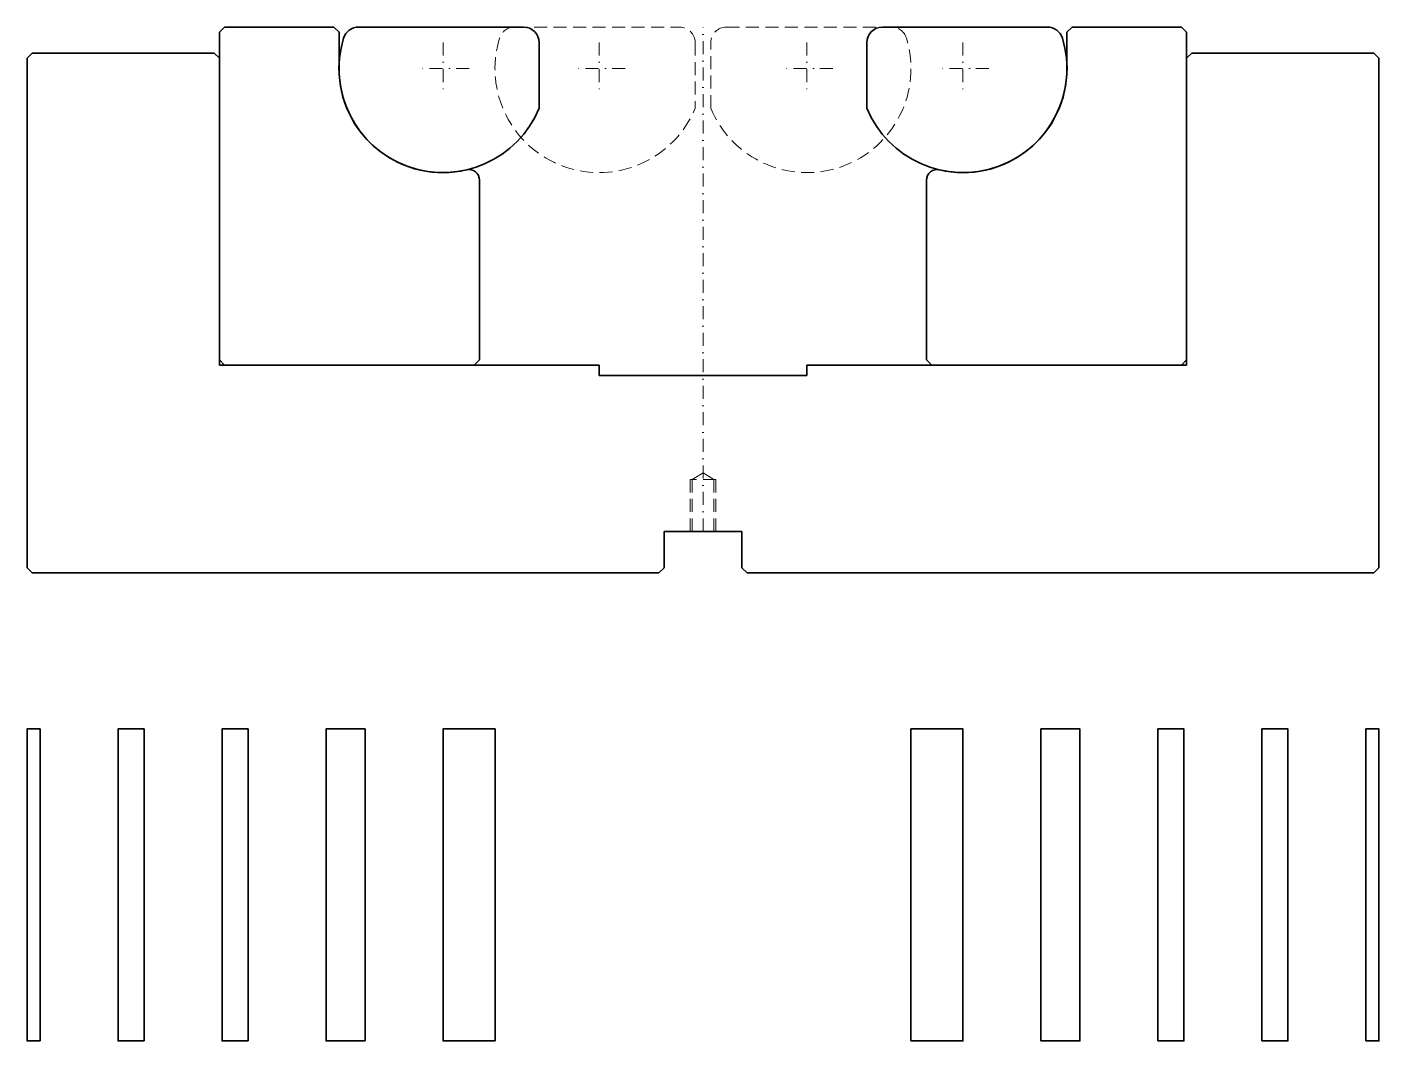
# Model space of a CAD drawing. Header units: millimetres. Extents: x -130 to 130, y -195 to 0.
import ezdxf

# ---------------------------------------------------------------- set-up
doc = ezdxf.new("R2010")
doc.units = ezdxf.units.MM
doc.header["$LTSCALE"] = 5
for name, pattern in [('AUSGEZOGEN', [0]), ('DASHDOT', [1, 0.5, -0.25, 0, -0.25]), ('DASHED', [0.75, 0.5, -0.25])]:
    doc.linetypes.add(name, pattern=pattern)
doc.layers.add('2', color=7, linetype='Continuous')

# ---------------------------------------------------------------- blocks, each defined once
blk = doc.blocks.new('Grundkörper-1_1_nNn00')
at = {"layer": '2', "color": 7, "linetype": 'AUSGEZOGEN', "lineweight": 35}
for p, q in [((-130, -6), (-129, -5)), ((-129, -5), (-94, -5)), ((-94, -5), (-93, -6)), ((94, -5), (93, -6)), ((129, -5), (94, -5)), ((130, -6), (129, -5)), ((-130, -104), (-130, -6)), ((-93, -6), (-93, -65)), ((93, -6), (93, -65)), ((130, -104), (130, -6)), ((-93, -65), (-62, -65)), ((-20, -65), (-20, -67)), ((20, -65), (20, -67)), ((93, -65), (62, -65)), ((-20, -67), (20, -67)), ((-7.5, -97), (-7.5, -104)), ((-7.5, -97), (7.5, -97)), ((7.5, -97), (7.5, -104)), ((-129, -105), (-130, -104)), ((-7.5, -104), (-8.5, -105)), ((7.5, -104), (8.5, -105)), ((129, -105), (130, -104)), ((-8.5, -105), (-129, -105)), ((8.5, -105), (129, -105))]:
    blk.add_line(p, q, dxfattribs=at)
blk = doc.blocks.new('Sattel-Fertig_16_nNn01')
at = {"layer": '2', "color": 7, "linetype": 'AUSGEZOGEN', "lineweight": 35}
for p, q in [((70, -1), (71, 0)), ((92, 0), (71, 0)), ((92, 0), (93, -1)), ((70, -1), (70, -8)), ((93, -64), (93, -1)), ((43, -29.424286), (43, -64)), ((20, -65), (92, -65)), ((44, -65), (43, -64)), ((93, -64), (92, -65))]:
    blk.add_line(p, q, dxfattribs=at)
for centre, radius, start, end in [((50, -8), 20, 256.863441, 0), ((45, -29.424286), 2, 76.863441, 180)]:
    blk.add_arc(centre, radius, start, end, dxfattribs=at)
blk = doc.blocks.new('Sattel-Fertig_17_nNn02')
at = {"layer": '2', "color": 7, "linetype": 'AUSGEZOGEN', "lineweight": 35}
for p, q in [((-93, -1), (-92, 0)), ((-92, 0), (-71, 0)), ((-71, 0), (-70, -1)), ((-93, -64), (-93, -1)), ((-70, -8), (-70, -1)), ((-43, -29.424286), (-43, -64)), ((-92, -65), (-93, -64)), ((-20, -65), (-92, -65)), ((-43, -64), (-44, -65))]:
    blk.add_line(p, q, dxfattribs=at)
for centre, radius, start, end in [((-50, -8), 20, 180, 283.136559), ((-45, -29.424286), 2, 0, 103.136559)]:
    blk.add_arc(centre, radius, start, end, dxfattribs=at)
blk = doc.blocks.new('Wange-1_14_nNn03')
at = {"layer": '2', "color": 7, "linetype": 'AUSGEZOGEN', "lineweight": 35}
for p, q in [((34.5, 0), (66.248077, 0)), ((31.5, -15.599343), (31.5, -3))]:
    blk.add_line(p, q, dxfattribs=at)
for centre, radius, start, end in [((34.5, -3), 3, 90, 180), ((50, -8), 20, 202.331645, 17.104635), ((66.248077, -3), 3, 17.104635, 90)]:
    blk.add_arc(centre, radius, start, end, dxfattribs=at)
blk = doc.blocks.new('Wange-1_15_002_nNn04')
at = {"layer": '2', "color": 7, "linetype": 'AUSGEZOGEN', "lineweight": 35}
for p, q in [((-66.248077, 0), (-34.5, 0)), ((-31.5, -3), (-31.5, -15.599343))]:
    blk.add_line(p, q, dxfattribs=at)
for centre, radius, start, end in [((-34.5, -3), 3, 0, 90), ((-50, -8), 20, 162.895365, 337.668355), ((-66.248077, -3), 3, 90, 162.895365)]:
    blk.add_arc(centre, radius, start, end, dxfattribs=at)
blk = doc.blocks.new('BlockOfCenters_1_nNn05')
at = {"layer": '2', "color": 7, "linetype": 'DASHDOT', "lineweight": 18}
for points in [[(-50, -3), (-50, -13)], [(-45, -8), (-55, -8)]]:
    blk.add_lwpolyline(points, dxfattribs=at)
blk = doc.blocks.new('BlockOfCenters_2_nNn06')
at = {"layer": '2', "color": 7, "linetype": 'DASHDOT', "lineweight": 18}
for points in [[(50, -3), (50, -13)], [(55, -8), (45, -8)]]:
    blk.add_lwpolyline(points, dxfattribs=at)
blk = doc.blocks.new('Wange-1_15_001_nNn07')
at = {"layer": '2', "color": 7, "linetype": 'DASHED', "lineweight": 18}
for p, q in [((-36.248077, 0), (-4.5, 0)), ((-1.5, -3), (-1.5, -15.599343))]:
    blk.add_line(p, q, dxfattribs=at)
for centre, radius, start, end in [((-4.5, -3), 3, 0, 90), ((-20, -8), 20, 162.895365, 337.668355), ((-36.248077, -3), 3, 90, 162.895365)]:
    blk.add_arc(centre, radius, start, end, dxfattribs=at)
blk = doc.blocks.new('BlockOfCenters_1_002_nNn08')
at = {"layer": '2', "color": 7, "linetype": 'DASHDOT', "lineweight": 18}
for points in [[(-20, -3), (-20, -13)], [(-15, -8), (-25, -8)]]:
    blk.add_lwpolyline(points, dxfattribs=at)
blk = doc.blocks.new('Wange-1_14_001_nNn09')
at = {"layer": '2', "color": 7, "linetype": 'DASHED', "lineweight": 18}
for p, q in [((4.5, 0), (36.248077, 0)), ((1.5, -15.599343), (1.5, -3))]:
    blk.add_line(p, q, dxfattribs=at)
for centre, radius, start, end in [((4.5, -3), 3, 90, 180), ((20, -8), 20, 202.331645, 17.104635), ((36.248077, -3), 3, 17.104635, 90)]:
    blk.add_arc(centre, radius, start, end, dxfattribs=at)
blk = doc.blocks.new('BlockOfCenters_2_001_nNn010')
at = {"layer": '2', "color": 7, "linetype": 'DASHDOT', "lineweight": 18}
for points in [[(20, -3), (20, -13)], [(25, -8), (15, -8)]]:
    blk.add_lwpolyline(points, dxfattribs=at)

msp = doc.modelspace()

# ---------------------------------------------------------------- linework, layer by layer
at = {"layer": '2', "color": 7, "linetype": 'DASHDOT', "lineweight": 18}
msp.add_line((0, -97), (0, 0), dxfattribs=at)
at = {"layer": '2', "color": 7, "linetype": 'DASHED', "lineweight": 18}
for p, q in [((-2.5, -97), (-2.5, -87)), ((2.5, -87), (-2.5, -87)), ((2.5, -97), (2.5, -87))]:
    msp.add_line(p, q, dxfattribs=at)
for points in [[(-2.1, -97), (-2.1, -97), (-2.1, -87), (0, -85.74)], [(2.1, -97), (2.1, -97), (2.1, -87), (0, -85.74)]]:
    msp.add_lwpolyline(points, dxfattribs=at)
at = {"layer": '2', "color": 7, "linetype": 'AUSGEZOGEN', "lineweight": 35}
for points in [[(-127.5, -195), (-127.5, -135), (-130, -135), (-130, -195)], [(-107.5, -195), (-107.5, -135), (-112.5, -135), (-112.5, -195)], [(-87.5, -195), (-87.5, -135), (-92.5, -135), (-92.5, -195)], [(-65, -195), (-65, -135), (-72.5, -135), (-72.5, -195)], [(-40, -195), (-40, -135), (-50, -135), (-50, -195)], [(40, -195), (40, -135), (50, -135), (50, -195)], [(65, -195), (65, -135), (72.5, -135), (72.5, -195)], [(87.5, -195), (87.5, -135), (92.5, -135), (92.5, -195)], [(107.5, -195), (107.5, -135), (112.5, -135), (112.5, -195)], [(127.5, -195), (127.5, -135), (130, -135), (130, -195)]]:
    msp.add_lwpolyline(points, close=True, dxfattribs=at)

# ---------------------------------------------------------------- block references
for name in ['Sattel-Fertig_17_nNn02', 'Wange-1_15_002_nNn04', 'Wange-1_15_001_nNn07', 'Wange-1_14_001_nNn09', 'Sattel-Fertig_16_nNn01', 'Wange-1_14_nNn03', 'Grundkörper-1_1_nNn00', 'BlockOfCenters_1_nNn05', 'BlockOfCenters_1_002_nNn08', 'BlockOfCenters_2_001_nNn010', 'BlockOfCenters_2_nNn06']:
    msp.add_blockref(name, (0, 0))

doc.saveas('drawing.dxf')
